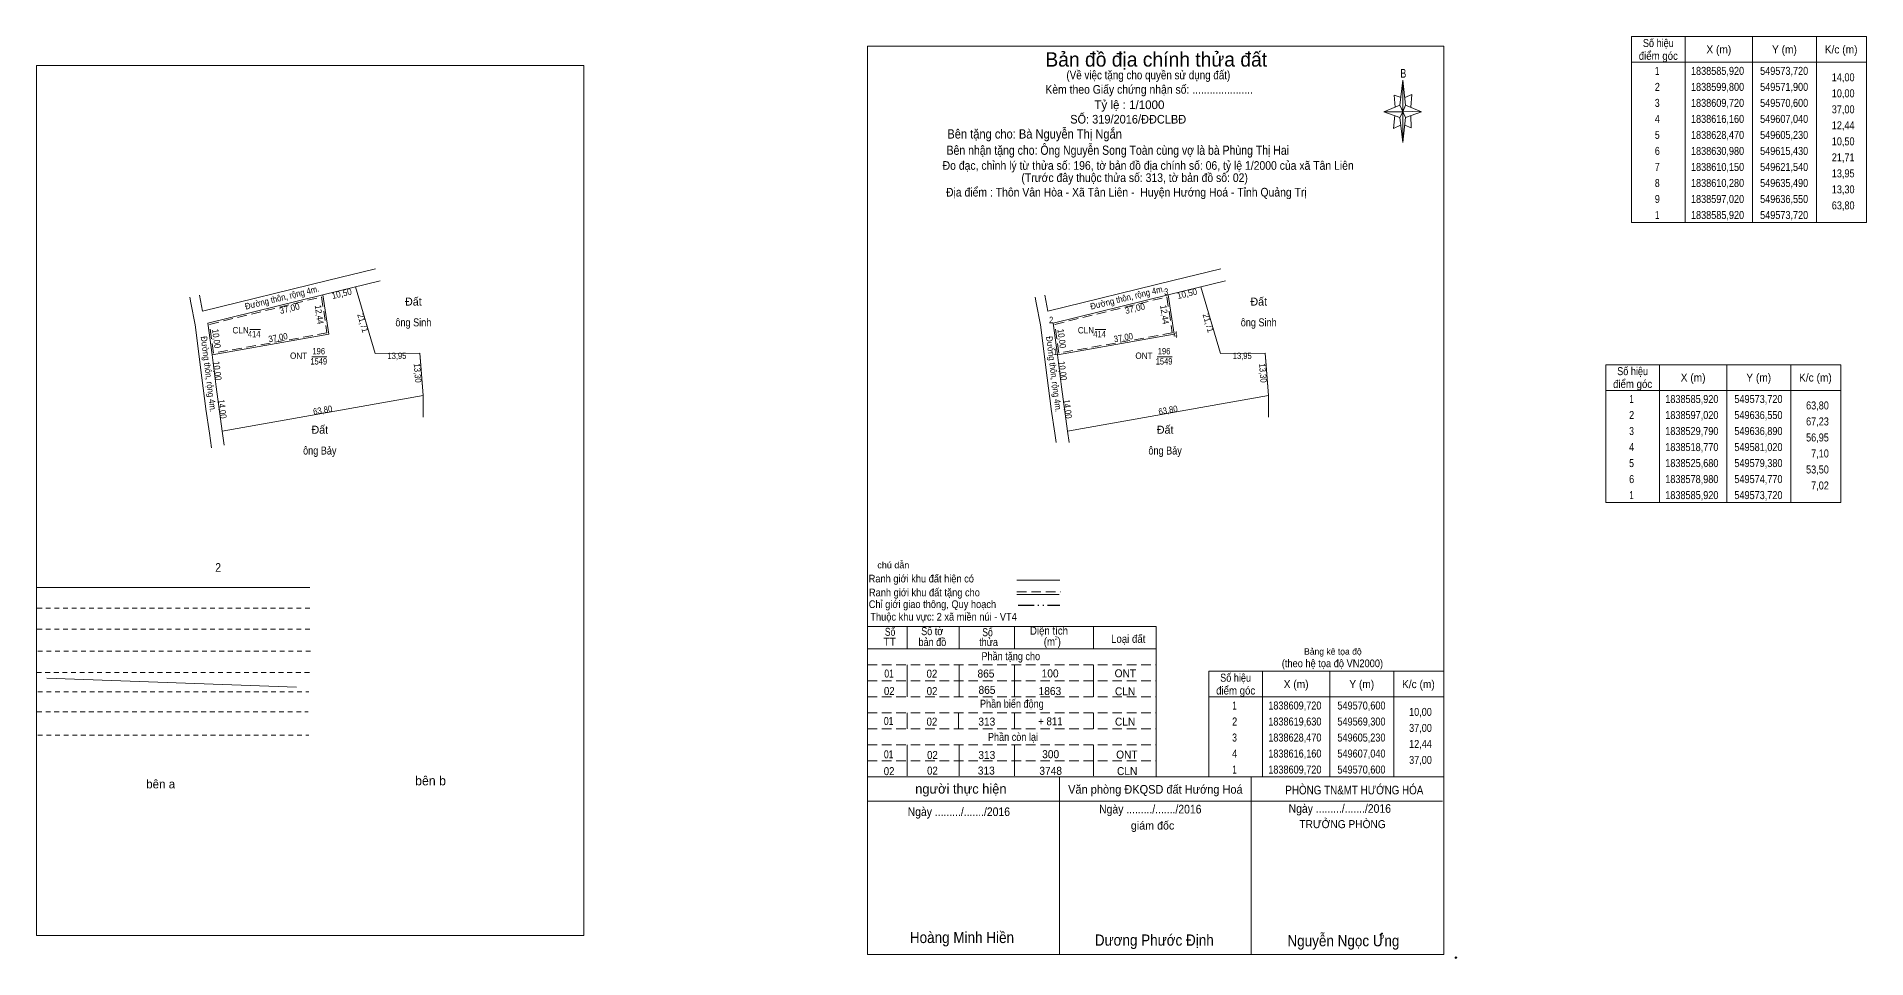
# Model space of a CAD drawing. Header units: metres. Extents: x 546685 to 549823, y 1838297 to 1838709.
# Drawn here: x 549252 to 549823, y 1838421 to 1838709 of the extents above; entities that cross this region are included whole.
import ezdxf
from ezdxf.enums import TextEntityAlignment as Align

# ---------------------------------------------------------------- set-up
doc = ezdxf.new("R2010")
doc.units = ezdxf.units.M
doc.header["$PDMODE"] = 32
doc.header["$PDSIZE"] = 0.5
for name, pattern in [('DASH_DOUBLE_DOT', [9.2, 5, -1.2, 0.3, -1.2, 0.3, -1.2]), ('DOTTED', [1.5, 0.3, -1.2]), ('MEDIUM_DASHED', [4.5, 3, -1.5]), ('SHORT_DASHED', [2.7, 1.5, -1.2])]:
    doc.linetypes.add(name, pattern=pattern)
for name, color, linetype, lineweight in [('1', 7, 'DOTTED', 13), ('14', 7, 'Continuous', 13), ('15', 7, 'Continuous', 13), ('63', 7, 'Continuous', 13), ('7', 7, 'Continuous', 13)]:
    doc.layers.add(name, color=color, linetype=linetype, lineweight=lineweight)

msp = doc.modelspace()

# ---------------------------------------------------------------- hatches: boundary and pattern name
at = {"layer": '7'}
msp.add_hatch(color=256, dxfattribs=at).paths.add_polyline_path([(549672.1, 1838428.94), (549672.18, 1838429), (549672.2, 1838429.1), (549672.14, 1838429.16), (549672.06, 1838429.2), (549671.98, 1838429.16), (549671.9, 1838429.12), (549671.36, 1838428.52), (549671.5, 1838428.52)])

# ---------------------------------------------------------------- linework, layer by layer
at = {"layer": '1', "linetype": 'Continuous'}
msp.add_line((549251.91, 1838537.11), (549337.08, 1838537.11), dxfattribs=at)
at = {"layer": '1', "linetype": 'SHORT_DASHED'}
for p, q in [((549251.91, 1838530.63), (549337.08, 1838530.63)), ((549251.91, 1838524.13), (549337.46, 1838524.13)), ((549252.1, 1838517.27), (549337.65, 1838517.27)), ((549251.72, 1838510.51), (549337.27, 1838510.51)), ((549252.1, 1838504.47), (549336.79, 1838504.47)), ((549251.86, 1838498.27), (549336.55, 1838498.27)), ((549252.09, 1838490.95), (549336.78, 1838490.95))]:
    msp.add_line(p, q, dxfattribs=at)
at = {"layer": '1', "linetype": 'Continuous'}
for points in [[(549251.73, 1838700.07), (549422.7, 1838700.07), (549422.7, 1838428.39), (549251.73, 1838428.39)], [(549309.65, 1838585.92), (549307.83, 1838599.8), (549306.53, 1838609.72), (549342.97, 1838616.16), (549341.16, 1838628.47), (549351.36, 1838630.98), (549357.47, 1838610.15), (549371.42, 1838610.28), (549372.48, 1838597.02)], [(549573.72, 1838585.92), (549571.9, 1838599.8), (549570.6, 1838609.72), (549607.04, 1838616.16), (549605.23, 1838628.47), (549615.43, 1838630.98), (549621.54, 1838610.15), (549635.49, 1838610.28), (549636.55, 1838597.02)]]:
    msp.add_lwpolyline(points, close=True, dxfattribs=at)
at = {"layer": '1', "linetype": 'MEDIUM_DASHED'}
for points in [[(549306.96, 1838610.3), (549305.78, 1838619.25), (549340.75, 1838627.85), (549342.4, 1838616.57)], [(549571.03, 1838610.3), (549569.85, 1838619.25), (549604.82, 1838627.85), (549606.47, 1838616.57)]]:
    msp.add_lwpolyline(points, close=True, dxfattribs=at)
at = {"layer": '14'}
for p, q in [((549337.66, 1838609.15), (549342.38, 1838609.15)), ((549601.73, 1838609.15), (549606.45, 1838609.15))]:
    msp.add_line(p, q, dxfattribs=at)
at = {"layer": '15'}
for p, q in [((549342.97, 1838616.16), (549341.16, 1838628.47)), ((549607.04, 1838616.16), (549605.23, 1838628.47)), ((549306.53, 1838609.72), (549342.97, 1838616.16)), ((549570.6, 1838609.72), (549607.04, 1838616.16)), ((549254.9, 1838508.82), (549332.93, 1838505.97))]:
    msp.add_line(p, q, dxfattribs=at)
at = {"layer": '63'}
for p, q in [((549766.72, 1838709.11), (549766.72, 1838651.11)), ((549787.72, 1838709.11), (549787.72, 1838651.11)), ((549807.72, 1838709.11), (549807.72, 1838651.11)), ((549749.92, 1838701.11), (549823.32, 1838701.11)), ((549318.35, 1838617.61), (549321.66, 1838617.61)), ((549582.42, 1838617.61), (549585.73, 1838617.61)), ((549758.69, 1838606.65), (549758.69, 1838563.65)), ((549779.69, 1838606.65), (549779.69, 1838563.65)), ((549799.69, 1838606.65), (549799.69, 1838563.65)), ((549741.89, 1838598.65), (549815.29, 1838598.65)), ((549634.68, 1838510.94), (549634.68, 1838477.94)), ((549655.68, 1838510.94), (549655.68, 1838477.94)), ((549675.68, 1838510.94), (549675.68, 1838477.94)), ((549617.88, 1838502.94), (549691.28, 1838502.94))]:
    msp.add_line(p, q, dxfattribs=at)
for points in [[(549749.92, 1838709.11), (549823.32, 1838709.11), (549823.32, 1838651.11), (549749.92, 1838651.11)], [(549741.89, 1838606.65), (549815.29, 1838606.65), (549815.29, 1838563.65), (549741.89, 1838563.65)], [(549617.88, 1838510.94), (549691.28, 1838510.94), (549691.28, 1838477.94), (549617.88, 1838477.94)]]:
    msp.add_lwpolyline(points, close=True, dxfattribs=at)
at = {"layer": '7'}
for p, q in [((549677.56, 1838687.66), (549678.56, 1838695.46)), ((549677.56, 1838683.86), (549672.56, 1838685.66)), ((549679.36, 1838683.86), (549678.56, 1838676.06)), ((549679.36, 1838687.66), (549684.36, 1838685.66)), ((549680.96, 1838684.46), (549681.16, 1838680.66)), ((549681.16, 1838680.66), (549679.16, 1838681.46)), ((549303.53, 1838623.33), (549342.58, 1838632.93)), ((549342.58, 1838632.93), (549357.59, 1838636.62)), ((549350.13, 1838630.67), (549359.06, 1838632.87)), ((549567.6, 1838623.33), (549606.65, 1838632.93)), ((549606.65, 1838632.93), (549621.66, 1838636.62)), ((549614.2, 1838630.67), (549623.13, 1838632.87)), ((549299.91, 1838626), (549299.6, 1838627.74)), ((549301.26, 1838619.13), (549299.91, 1838626)), ((549303.53, 1838623.33), (549302.6, 1838628.33)), ((549305.23, 1838619.63), (549341.16, 1838628.47)), ((549341.16, 1838628.47), (549350.13, 1838630.67)), ((549351.36, 1838630.98), (549357.47, 1838610.15)), ((549563.98, 1838626), (549563.67, 1838627.74)), ((549565.33, 1838619.13), (549563.98, 1838626)), ((549567.6, 1838623.33), (549566.67, 1838628.33)), ((549569.3, 1838619.63), (549605.23, 1838628.47)), ((549605.23, 1838628.47), (549614.2, 1838630.67)), ((549615.43, 1838630.98), (549621.54, 1838610.15)), ((549301.26, 1838619.13), (549302.92, 1838605.93)), ((549305.23, 1838619.63), (549306.53, 1838609.72)), ((549565.33, 1838619.13), (549566.99, 1838605.93)), ((549569.3, 1838619.63), (549570.6, 1838609.72)), ((549306.53, 1838609.72), (549307.83, 1838599.8)), ((549371.42, 1838610.28), (549357.47, 1838610.15)), ((549570.6, 1838609.72), (549571.9, 1838599.8)), ((549635.49, 1838610.28), (549621.54, 1838610.15)), ((549302.92, 1838605.93), (549302.94, 1838605.8)), ((549302.94, 1838605.8), (549304.56, 1838592.91)), ((549566.99, 1838605.93), (549567.01, 1838605.8)), ((549567.01, 1838605.8), (549568.63, 1838592.91)), ((549307.83, 1838599.8), (549309.65, 1838585.92)), ((549571.9, 1838599.8), (549573.72, 1838585.92)), ((549305.69, 1838585.33), (549304.57, 1838592.82)), ((549372.52, 1838590.33), (549372.48, 1838597.02)), ((549569.76, 1838585.33), (549568.64, 1838592.82)), ((549636.59, 1838590.33), (549636.55, 1838597.02)), ((549310.31, 1838581.58), (549309.65, 1838585.92)), ((549574.25, 1838582.42), (549573.72, 1838585.92)), ((549306.4, 1838580.74), (549305.7, 1838585.32)), ((549570.21, 1838582.42), (549569.77, 1838585.32)), ((549557.88, 1838539.4), (549571.32, 1838539.4)), ((549557.96, 1838534.92), (549571.12, 1838534.92)), ((549511.28, 1838524.94), (549601.44, 1838524.94)), ((549523.64, 1838524.94), (549523.64, 1838518.1)), ((549539.92, 1838524.94), (549539.92, 1838517.94)), ((549557.24, 1838524.94), (549557.24, 1838517.94)), ((549581.84, 1838524.94), (549581.84, 1838517.94)), ((549601.44, 1838524.94), (549601.44, 1838477.94)), ((549511.28, 1838517.94), (549601.44, 1838517.94)), ((549523.64, 1838512.94), (549523.64, 1838502.94)), ((549539.92, 1838512.94), (549539.92, 1838502.94)), ((549557.24, 1838512.94), (549557.24, 1838502.94)), ((549581.84, 1838512.94), (549581.84, 1838502.94)), ((549523.64, 1838497.94), (549523.64, 1838492.94)), ((549539.72, 1838497.94), (549539.72, 1838492.94)), ((549557.24, 1838497.94), (549557.24, 1838492.94)), ((549581.84, 1838497.94), (549581.84, 1838492.94)), ((549523.64, 1838487.94), (549523.64, 1838478.3)), ((549539.92, 1838487.94), (549539.92, 1838478.3)), ((549557.24, 1838487.94), (549557.24, 1838478.3)), ((549581.84, 1838487.94), (549581.84, 1838478.3)), ((549511.28, 1838477.94), (549691.28, 1838477.94)), ((549571.28, 1838477.94), (549571.28, 1838422.54)), ((549631.08, 1838477.94), (549631.08, 1838422.54)), ((549511.28, 1838470.34), (549690.88, 1838470.34))]:
    msp.add_line(p, q, dxfattribs=at)
at = {"layer": '7', "linetype": 'MEDIUM_DASHED'}
for p, q in [((549557.96, 1838535.72), (549571.54, 1838535.72)), ((549511.28, 1838512.94), (549601.44, 1838512.94)), ((549511.28, 1838507.94), (549601.44, 1838507.94)), ((549511.28, 1838502.94), (549601.44, 1838502.94)), ((549511.28, 1838497.94), (549601.44, 1838497.94)), ((549511.28, 1838492.94), (549601.44, 1838492.94)), ((549511.28, 1838487.94), (549601.44, 1838487.94)), ((549511.28, 1838482.94), (549601.44, 1838482.94))]:
    msp.add_line(p, q, dxfattribs=at)
at = {"layer": '7', "linetype": 'DASH_DOUBLE_DOT', "lineweight": 25}
msp.add_line((549558.32, 1838531.56), (549571.4, 1838531.56), dxfattribs=at)
at = {"layer": '7'}
for points in [[(549511.28, 1838706.14), (549691.28, 1838706.14), (549691.28, 1838422.54), (549511.28, 1838422.54)], [(549678.56, 1838695.46), (549679.36, 1838687.66), (549678.56, 1838685.66)], [(549678.56, 1838685.66), (549672.56, 1838685.66), (549677.56, 1838687.66), (549679.36, 1838683.86), (549684.36, 1838685.66), (549678.56, 1838685.86)], [(549678.56, 1838685.66), (549678.56, 1838676.06), (549677.56, 1838683.86)], [(549672.1, 1838428.94), (549672.18, 1838429), (549672.2, 1838429.1), (549672.14, 1838429.16), (549672.06, 1838429.2), (549671.98, 1838429.16), (549671.9, 1838429.12), (549671.36, 1838428.52), (549671.5, 1838428.52)]]:
    msp.add_lwpolyline(points, close=True, dxfattribs=at)
for points in [[(549677.96, 1838690.06), (549675.76, 1838690.86), (549676.16, 1838687.06)], [(549679.16, 1838690.06), (549681.36, 1838691.06), (549680.96, 1838687.06)], [(549678.56, 1838685.66), (549677.56, 1838687.66), (549672.56, 1838685.66)], [(549675.96, 1838684.46), (549675.56, 1838680.46), (549677.76, 1838681.46)], [(549678.56, 1838685.66), (549679.36, 1838683.86), (549684.36, 1838685.66)], [(549299.91, 1838626), (549299.6, 1838627.74), (549299.91, 1838626)], [(549299.6, 1838627.74), (549299.91, 1838626), (549299.6, 1838627.74)], [(549563.98, 1838626), (549563.67, 1838627.74), (549563.98, 1838626)], [(549563.67, 1838627.74), (549563.98, 1838626), (549563.67, 1838627.74)], [(549371.42, 1838610.28), (549371.73, 1838606.43), (549372.48, 1838597.02)], [(549635.49, 1838610.28), (549635.8, 1838606.43), (549636.55, 1838597.02)]]:
    msp.add_lwpolyline(points, dxfattribs=at)
msp.add_point((549695.08, 1838421.54), dxfattribs=at)

# ---------------------------------------------------------------- texts
at = {"layer": '1'}
for s, height, width, p in [('CLN', 2, 0.95, (549315.455, 1838616.42)), ('414', 2, 0.85, (549319.695, 1838615.23)), ('CLN', 2, 0.95, (549579.525, 1838616.42)), ('414', 2, 0.85, (549583.765, 1838615.23)), ('2', 2.706, 0.9, (549308.43, 1838541.99))]:
    msp.add_text(s, height=height, dxfattribs=dict(at, width=width)).set_placement(p, align=Align.CENTER)
for s, height, p in [('bên a', 2.706, (549290.47, 1838474.38)), ('bên b', 2.88, (549374.78, 1838475.33))]:
    msp.add_text(s, height=height, dxfattribs=at).set_placement(p, align=Align.CENTER)
at = {"layer": '14'}
for s, width, p in [('ONT', 0.95, (549333.565, 1838608.47)), ('1549', 0.85, (549339.865, 1838606.72)), ('196', 0.85, (549339.86, 1838609.89)), ('ONT', 0.95, (549597.635, 1838608.47)), ('1549', 0.85, (549603.935, 1838606.72)), ('196', 0.85, (549603.93, 1838609.89))]:
    msp.add_text(s, height=2, dxfattribs=dict(at, width=width)).set_placement(p, align=Align.CENTER)
at = {"layer": '15'}
for p in [(549369.415, 1838625.13), (549633.485, 1838625.13), (549340.185, 1838585.12), (549604.255, 1838585.12)]:
    msp.add_text('Đất', height=2.5, dxfattribs=at).set_placement(p, align=Align.CENTER)
at = {"layer": '15', "width": 0.85}
for s, p in [('ông Sinh', (549369.415, 1838618.63)), ('ông Sinh', (549633.485, 1838618.63)), ('ông Bảy', (549340.18, 1838578.62)), ('ông Bảy', (549604.25, 1838578.62))]:
    msp.add_text(s, height=2.5, dxfattribs=at).set_placement(p, align=Align.CENTER)
at = {"layer": '63'}
for s, width, p in [('Số hiệu', 0.85, (549758.32, 1838705.86)), ('X (m)', 0.95, (549777.22, 1838703.86)), ('Y (m)', 0.95, (549797.715, 1838703.86)), ('K/c (m)', 0.95, (549815.42, 1838703.86)), ('điểm góc', 0.9, (549758.32, 1838701.86)), (' 2', 0.85, (549757.62, 1838692.16)), (' 1', 0.75, (549757.615, 1838697.16)), ('1838585,920', 0.85, (549776.82, 1838697.16)), ('1838599,800', 0.85, (549776.82, 1838692.16)), ('549573,720', 0.85, (549797.625, 1838697.16)), ('549571,900', 0.85, (549797.625, 1838692.16)), (' 3', 0.8, (549757.62, 1838687.16)), ('1838609,720', 0.85, (549776.82, 1838687.16)), ('549570,600', 0.85, (549797.625, 1838687.16)), (' 4', 0.85, (549757.615, 1838682.16)), ('1838616,160', 0.85, (549776.82, 1838682.16)), ('549607,040', 0.85, (549797.625, 1838682.16)), (' 5', 0.8, (549757.62, 1838677.16)), ('1838628,470', 0.85, (549776.82, 1838677.16)), ('549605,230', 0.85, (549797.625, 1838677.16)), (' 6', 0.85, (549757.62, 1838672.16)), ('1838630,980', 0.85, (549776.82, 1838672.16)), ('549615,430', 0.85, (549797.625, 1838672.16)), (' 7', 0.8, (549757.62, 1838667.16)), ('1838610,150', 0.85, (549776.82, 1838667.16)), ('549621,540', 0.85, (549797.625, 1838667.16)), (' 8', 0.8, (549757.62, 1838662.16)), ('1838610,280', 0.85, (549776.82, 1838662.16)), ('549635,490', 0.85, (549797.625, 1838662.16)), (' 9', 0.85, (549757.615, 1838657.16)), (' 1', 0.75, (549757.615, 1838652.16)), ('1838597,020', 0.85, (549776.82, 1838657.16)), ('1838585,920', 0.85, (549776.82, 1838652.16)), ('549636,550', 0.85, (549797.625, 1838657.16)), ('549573,720', 0.85, (549797.625, 1838652.16)), ('Số hiệu', 0.85, (549750.29, 1838603.4)), ('X (m)', 0.95, (549769.19, 1838601.4)), ('Y (m)', 0.95, (549789.685, 1838601.4)), ('K/c (m)', 0.95, (549807.39, 1838601.4)), ('điểm góc', 0.9, (549750.29, 1838599.4)), (' 1', 0.75, (549749.585, 1838594.7)), ('1838585,920', 0.85, (549768.79, 1838594.7)), ('549573,720', 0.85, (549789.595, 1838594.7)), (' 2', 0.85, (549749.59, 1838589.7)), ('1838597,020', 0.85, (549768.79, 1838589.7)), ('549636,550', 0.85, (549789.595, 1838589.7)), (' 3', 0.8, (549749.59, 1838584.7)), ('1838529,790', 0.85, (549768.79, 1838584.7)), ('549636,890', 0.85, (549789.595, 1838584.7)), (' 4', 0.85, (549749.585, 1838579.7)), ('1838518,770', 0.85, (549768.79, 1838579.7)), ('549581,020', 0.85, (549789.595, 1838579.7)), (' 5', 0.8, (549749.59, 1838574.7)), ('1838525,680', 0.85, (549768.79, 1838574.7)), ('549579,380', 0.85, (549789.595, 1838574.7)), (' 6', 0.85, (549749.59, 1838569.7)), ('1838578,980', 0.85, (549768.79, 1838569.7)), ('549574,770', 0.85, (549789.595, 1838569.7)), (' 1', 0.75, (549749.585, 1838564.7)), ('1838585,920', 0.85, (549768.79, 1838564.7)), ('549573,720', 0.85, (549789.595, 1838564.7)), ('điểm góc', 0.9, (549626.29, 1838503.68)), ('Số hiệu', 0.85, (549626.27, 1838507.68)), ('X (m)', 0.95, (549645.18, 1838505.68)), ('Y (m)', 0.95, (549665.675, 1838505.68)), ('K/c (m)', 0.95, (549683.37, 1838505.68)), (' 1', 0.75, (549625.575, 1838499)), ('1838609,720', 0.85, (549644.78, 1838499)), ('549570,600', 0.85, (549665.585, 1838499)), (' 2', 0.85, (549625.59, 1838494)), ('1838619,630', 0.85, (549644.78, 1838494)), ('549569,300', 0.85, (549665.585, 1838494)), (' 3', 0.8, (549625.57, 1838489)), ('1838628,470', 0.85, (549644.78, 1838489)), ('549605,230', 0.85, (549665.585, 1838489)), (' 4', 0.85, (549625.575, 1838484)), ('1838616,160', 0.85, (549644.78, 1838484)), ('549607,040', 0.85, (549665.585, 1838484)), (' 1', 0.75, (549625.575, 1838479)), ('1838609,720', 0.85, (549644.78, 1838479)), ('549570,600', 0.85, (549665.585, 1838479))]:
    msp.add_text(s, height=2.5, dxfattribs=dict(at, width=width)).set_placement(p, align=Align.CENTER)
for s, height, width, p in [('14,00', 2.5, 0.85, (549819.62, 1838695.16)), ('10,00', 2.5, 0.85, (549819.62, 1838690.16)), ('37,00', 2.5, 0.85, (549819.62, 1838685.16)), ('12,44', 2.5, 0.85, (549819.62, 1838680.16)), ('10,50', 2.5, 0.85, (549819.62, 1838675.16)), ('21,71', 2.5, 0.85, (549819.62, 1838670.16)), ('13,95', 2.5, 0.85, (549819.62, 1838665.16)), ('13,30', 2.5, 0.85, (549819.62, 1838660.16)), ('63,80', 2.5, 0.85, (549819.62, 1838655.16)), (' 3', 2, 0.8, (549605.23, 1838628.47)), (' 2', 2, 0.85, (549569.3, 1838619.63)), (' 4', 2, 0.85, (549608.15, 1838615.05)), (' 1', 2, 0.75, (549570.6, 1838609.72)), ('63,80', 2.5, 0.85, (549811.59, 1838592.7)), ('67,23', 2.5, 0.85, (549811.59, 1838587.7)), ('56,95', 2.5, 0.85, (549811.59, 1838582.7)), ('7,10', 2.5, 0.85, (549811.59, 1838577.7)), ('53,50', 2.5, 0.85, (549811.59, 1838572.7)), ('7,02', 2.5, 0.85, (549811.59, 1838567.7)), ('37,00', 2.5, 0.85, (549687.58, 1838492)), ('10,00', 2.5, 0.85, (549687.57, 1838497)), ('12,44', 2.5, 0.85, (549687.58, 1838487)), ('37,00', 2.5, 0.85, (549687.58, 1838482))]:
    msp.add_text(s, height=height, dxfattribs=dict(at, width=width)).set_placement(p, align=Align.RIGHT)
for s, rotation, width, p in [('37,00', 13.822, 0.95, (549330.981, 1838623.253)), ('10,50', 13.825, 0.95, (549347.271, 1838627.903)), ('37,00', 13.822, 0.95, (549595.051, 1838623.253)), ('10,50', 13.825, 0.95, (549611.341, 1838627.903)), ('12,44', 278.365, 0.9, (549339.044, 1838622.17)), ('21,71', 286.348, 0.9, (549352.719, 1838619.436)), ('12,44', 278.365, 0.9, (549603.114, 1838622.17)), ('21,71', 286.348, 0.9, (549616.789, 1838619.436)), ('Đường thôn, rộng 4m. ', 277.163, 0.9, (549304.5, 1838603.295)), ('10,00', 277.473, 0.9, (549306.916, 1838614.695)), ('37,00', 10.022, 0.9, (549327.306, 1838614.167)), ('Đường thôn, rộng 4m. ', 277.163, 0.9, (549568.57, 1838603.295)), ('10,00', 277.473, 0.9, (549570.985, 1838614.7)), ('37,00', 10.022, 0.9, (549591.376, 1838614.167)), ('13,95', 0.534, 0.85, (549364.291, 1838608.447)), ('13,95', 0.534, 0.85, (549628.361, 1838608.447)), ('10,00', 277.466, 0.9, (549307.194, 1838604.63)), ('13,30', 274.57, 0.9, (549369.758, 1838603.985)), ('10,00', 277.466, 0.9, (549571.264, 1838604.63)), ('13,30', 274.57, 0.9, (549633.828, 1838603.985)), ('14,00', 277.47, 0.9, (549308.755, 1838592.725)), ('63,80', 10.019, 0.9, (549341.256, 1838591.506)), ('14,00', 277.47, 0.9, (549572.825, 1838592.725)), ('63,80', 10.019, 0.9, (549605.326, 1838591.506))]:
    msp.add_text(s, height=2, rotation=rotation, dxfattribs=dict(at, width=width)).set_placement(p, align=Align.CENTER)
at = {"layer": '7'}
for s, height, p in [('Bản đồ địa chính thửa đất', 4.5, (549601.475, 1838699.74)), ('Tỷ lệ : 1/1000', 2.7, (549593.095, 1838686.48)), ('Bảng kê tọa độ', 2, (549656.655, 1838516.12)), ('người thực hiện', 3, (549540.445, 1838472.74)), ('giám đốc', 2.5, (549600.34, 1838461.52))]:
    msp.add_text(s, height=height, dxfattribs=at).set_placement(p, align=Align.CENTER)
for s, height, width, p in [('(Về việc tặng cho quyền sử dụng đất)', 2.7, 0.85, (549599.01, 1838695.78)), ('B', 2.755, 0.75, (549678.66, 1838696.26)), ('Kèm theo Giấy chứng nhận số: .....................', 2.7, 0.9, (549599.265, 1838691.28)), ('SỐ: 319/2016/ĐĐCLBĐ', 2.7, 0.95, (549592.715, 1838681.96)), ('Đo đạc, chỉnh lý từ thửa số: 196, tờ bản đồ địa chính số: 06, tỷ lệ 1/2000 của xã Tân Liên', 2.7, 0.9, (549598.96, 1838667.52)), ('(Trước đây thuộc thửa số: 313, tờ bản đồ số: 02)', 2.7, 0.9, (549594.73, 1838663.72)), ('Địa điểm : Thôn Vân Hòa - Xã Tân Liên -  Huyện Hướng Hoá - Tỉnh Quảng Trị ', 2.7, 0.9, (549592.595, 1838659.18)), ('Ranh giới khu đất hiện có ', 2.4, 0.9, (549528.49, 1838538.68)), ('chú dẫn', 2, 1.05, (549519.35, 1838543.08)), ('Ranh giới khu đất tặng cho ', 2.4, 0.9, (549529.465, 1838534.34)), ('Chỉ giới giao thông, Quy hoạch', 2.4, 0.9, (549531.565, 1838530.68)), ('Thuộc khu vực: 2 xã miền núi - VT4', 2.4, 0.9, (549535.05, 1838526.76)), ('Số', 2.5, 0.8, (549518.335, 1838522.02)), ('Số tờ', 2.5, 0.85, (549531.495, 1838522.22)), ('Số', 2.5, 0.8, (549548.775, 1838521.88)), ('Diện tích', 2.5, 0.9, (549567.97, 1838522.38)), ('TT', 2.5, 0.95, (549518.245, 1838518.94)), ('bản đồ', 2.5, 0.85, (549531.54, 1838518.82)), ('thửa', 2.5, 0.85, (549549.085, 1838518.82)), ('Phần tặng cho ', 2.5, 0.85, (549556.43, 1838514.4)), ('(m )', 2.5, 0.9, (549569.015, 1838518.96)), ('2', 1.25, 0.8, (549570.245, 1838520.72)), ('Loại đất', 2.5, 0.9, (549592.73, 1838519.82)), ('01', 2.5, 0.8, (549518.035, 1838508.98)), ('02', 2.5, 0.9, (549531.405, 1838508.94)), ('865', 2.5, 0.95, (549548.295, 1838508.98)), ('100', 2.5, 0.95, (549568.335, 1838509.02)), ('ONT', 2.5, 0.95, (549591.825, 1838509.06)), ('(theo hệ tọa độ VN2000)', 2.4, 0.9, (549656.515, 1838512.22)), ('02', 2.5, 0.9, (549518.085, 1838503.54)), ('02', 2.5, 0.9, (549531.445, 1838503.5)), ('865', 2.5, 0.95, (549548.615, 1838503.88)), ('1863', 2.5, 0.95, (549568.26, 1838503.52)), ('CLN', 2.5, 0.95, (549591.755, 1838503.42)), ('Phần biến động', 2.5, 0.85, (549556.37, 1838499.56)), ('01', 2.5, 0.8, (549517.895, 1838494.16)), ('02', 2.5, 0.9, (549531.405, 1838493.96)), ('313', 2.5, 0.95, (549548.55, 1838493.98)), ('+ 811', 2.5, 0.9, (549568.425, 1838494.06)), ('CLN', 2.5, 0.95, (549591.755, 1838493.96)), ('Phần còn lại', 2.5, 0.85, (549556.73, 1838489.18)), ('01', 2.5, 0.8, (549517.895, 1838483.76)), ('02', 2.5, 0.9, (549531.565, 1838483.56)), ('313', 2.5, 0.95, (549548.55, 1838483.56)), ('300', 2.5, 0.95, (549568.495, 1838483.8)), ('ONT', 2.5, 0.95, (549592.305, 1838483.68)), ('02', 2.5, 0.9, (549518.025, 1838478.5)), ('02', 2.5, 0.9, (549531.565, 1838478.66)), ('313', 2.5, 0.95, (549548.39, 1838478.68)), ('3748', 2.5, 0.95, (549568.5, 1838478.6)), ('CLN', 2.5, 0.95, (549592.395, 1838478.52)), ('Văn phòng ĐKQSD đất Hướng Hoá', 2.7, 0.95, (549601.215, 1838472.72)), ('PHÒNG TN&MT HƯỚNG HÓA', 2.7, 0.85, (549663.36, 1838472.5)), ('Ngày ........./......./2016', 2.7, 0.9, (549539.82, 1838465.74)), ('Ngày ........./......./2016', 2.7, 0.9, (549599.62, 1838466.54)), ('Ngày ........./......./2016', 2.7, 0.9, (549658.82, 1838466.74)), ('TRƯỞNG PHÒNG', 2.5, 0.95, (549659.68, 1838461.96)), ('Hoàng Minh Hiền', 3.5, 0.9, (549540.785, 1838426.08)), ('Dương Phước Định', 3.5, 0.9, (549600.87, 1838425.26)), ('Nguyễn Ngọc Ưng', 3.5, 0.9, (549659.945, 1838425.06))]:
    msp.add_text(s, height=height, dxfattribs=dict(at, width=width)).set_placement(p, align=Align.CENTER)
for s, width, p in [('Bên tặng cho: Bà Nguyễn Thị Ngắn', 0.9, (549536.22, 1838677.28)), ('Bên nhận tặng cho: Ông Nguyễn Song Toàn cùng vợ là bà Phùng Thị Hai', 0.85, (549535.98, 1838672.2))]:
    msp.add_text(s, height=2.88, dxfattribs=dict(at, width=width)).set_placement(p)
at = {"layer": '7', "width": 0.9}
for p in [(549328.631, 1838626.685), (549592.701, 1838626.685)]:
    msp.add_text('Đường thôn, rộng 4m.', height=2, rotation=13.811, dxfattribs=at).set_placement(p, align=Align.CENTER)

doc.saveas('drawing.dxf')
